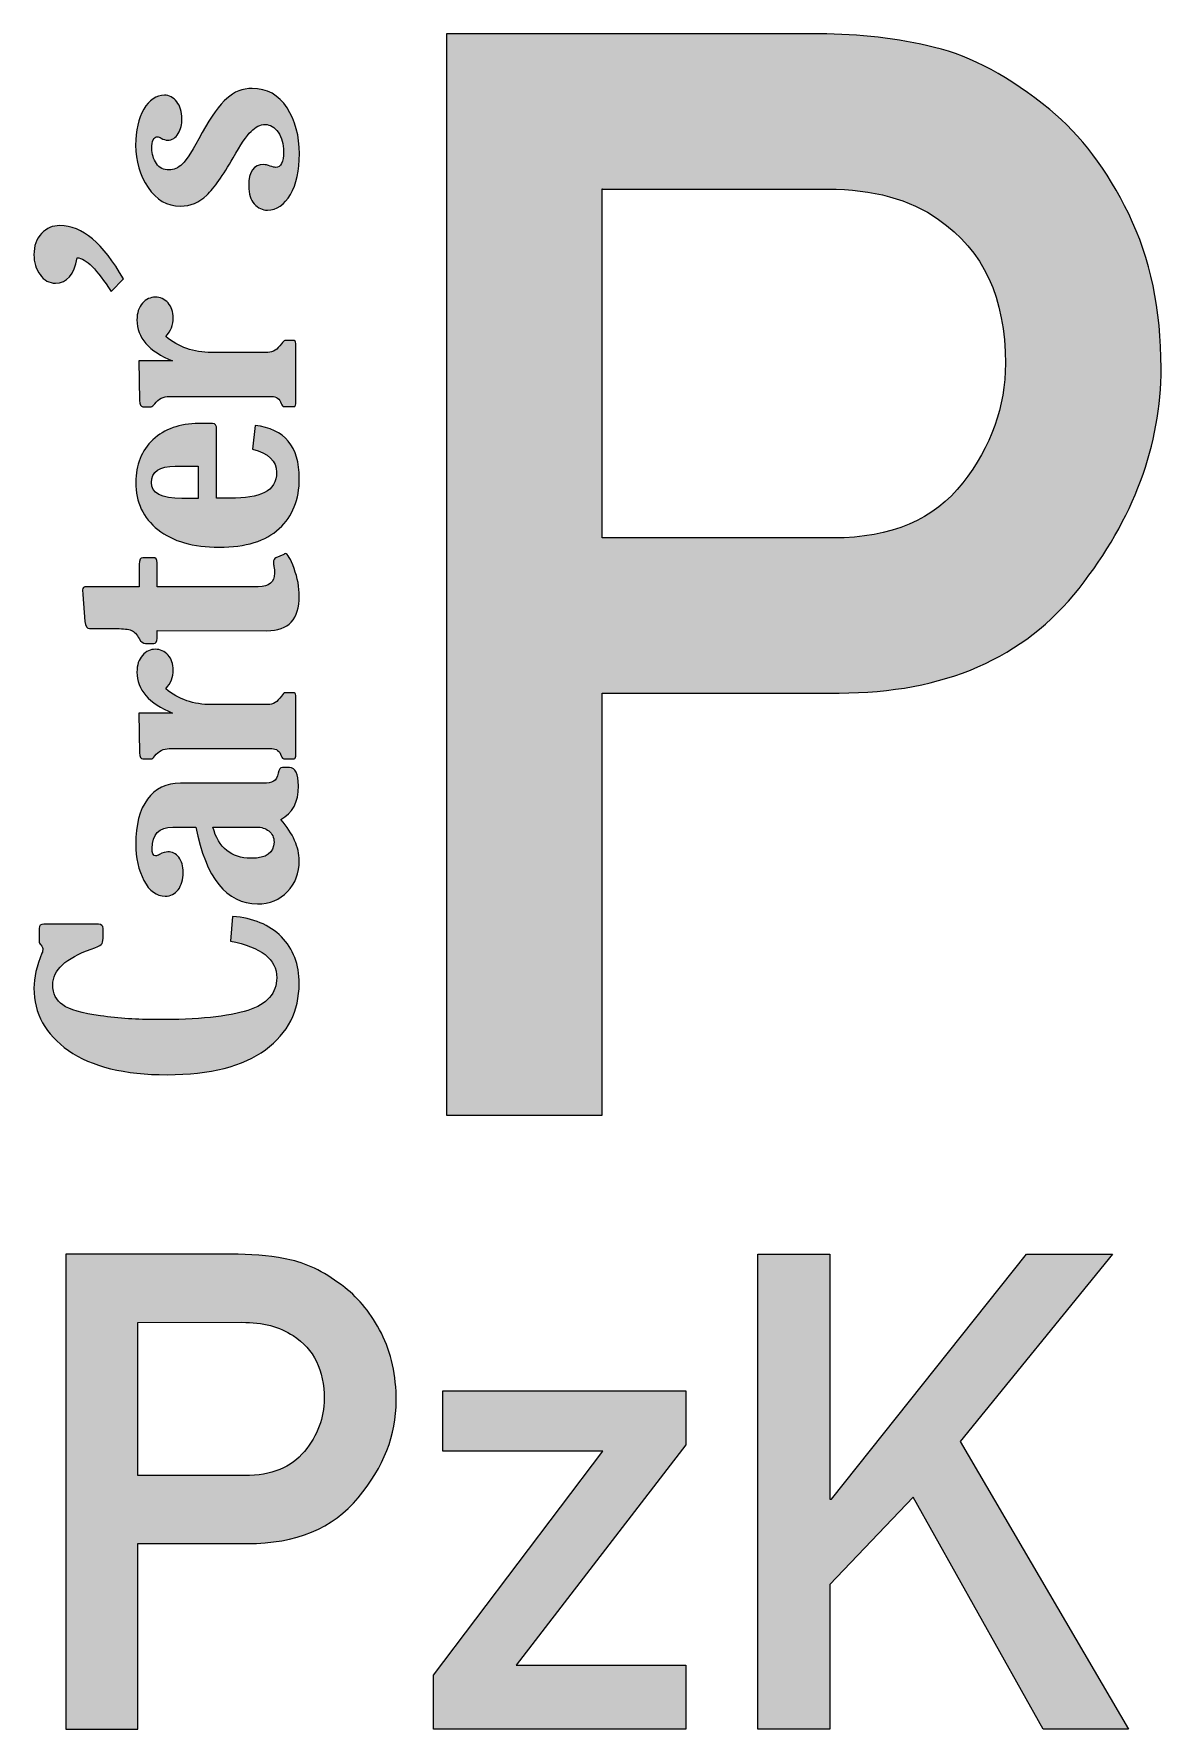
# Model space of a CAD drawing. Header units: inches. Extents: x 247 to 2765, y -1897 to -1110.
# Drawn here: x 840.24 to 854.27, y -1446.81 to -1425.71 of the extents above; entities that cross this region are included whole.
import ezdxf

# ---------------------------------------------------------------- set-up
doc = ezdxf.new("R2010")
doc.units = ezdxf.units.IN
doc.header["$MEASUREMENT"] = 0
doc.layers.add('Layer 1', color=7, linetype='Continuous')

# ---------------------------------------------------------------- blocks, each defined once
blk = doc.blocks.new('block 135')
at = {"layer": 'Layer 1', "true_color": 0x010101}
h = blk.add_hatch(color=18, dxfattribs=at)
h.dxf.hatch_style = 2
edge = h.paths.add_edge_path()
edge.add_spline(control_points=[(841.507, -1427.098), (841.507, -1426.918), (841.542, -1426.769), (841.609, -1426.652), (841.675, -1426.535), (841.763, -1426.477), (841.866, -1426.477), (841.925, -1426.477), (841.977, -1426.504), (842.019, -1426.559), (842.062, -1426.611), (842.084, -1426.683), (842.084, -1426.769), (842.084, -1426.839), (842.069, -1426.901), (842.037, -1426.955), (842.006, -1427.009), (841.962, -1427.036), (841.904, -1427.036), (841.881, -1427.036), (841.854, -1427.029), (841.825, -1427.011), (841.805, -1427.001), (841.791, -1426.994), (841.781, -1426.994), (841.733, -1426.994), (841.709, -1427.044), (841.709, -1427.14), (841.709, -1427.21), (841.729, -1427.272), (841.766, -1427.327), (841.803, -1427.381), (841.856, -1427.407), (841.924, -1427.407), (841.982, -1427.407), (842.036, -1427.384), (842.089, -1427.333), (842.14, -1427.283), (842.223, -1427.153), (842.337, -1426.943), (842.448, -1426.739), (842.55, -1426.596), (842.642, -1426.516), (842.735, -1426.434), (842.84, -1426.393), (842.958, -1426.393), (843.143, -1426.393), (843.289, -1426.474), (843.391, -1426.634), (843.494, -1426.794), (843.545, -1426.984), (843.545, -1427.205), (843.545, -1427.414), (843.508, -1427.582), (843.434, -1427.712), (843.359, -1427.842), (843.264, -1427.907), (843.147, -1427.907), (843.084, -1427.907), (843.03, -1427.882), (842.983, -1427.829), (842.937, -1427.778), (842.914, -1427.705), (842.914, -1427.606), (842.914, -1427.429), (842.978, -1427.341), (843.102, -1427.341), (843.123, -1427.341), (843.149, -1427.347), (843.182, -1427.358), (843.213, -1427.37), (843.234, -1427.375), (843.247, -1427.375), (843.314, -1427.375), (843.349, -1427.311), (843.349, -1427.182), (843.349, -1427.085), (843.326, -1427.003), (843.28, -1426.939), (843.234, -1426.874), (843.181, -1426.842), (843.122, -1426.842), (843.057, -1426.842), (842.997, -1426.871), (842.943, -1426.927), (842.889, -1426.982), (842.815, -1427.093), (842.72, -1427.256), (842.594, -1427.477), (842.485, -1427.632), (842.393, -1427.722), (842.301, -1427.812), (842.191, -1427.857), (842.062, -1427.857), (841.897, -1427.857), (841.764, -1427.78), (841.662, -1427.626), (841.558, -1427.473), (841.507, -1427.297), (841.507, -1427.098)], knot_values=[0, 0, 0, 0, 1, 1, 1, 2, 2, 2, 3, 3, 3, 4, 4, 4, 5, 5, 5, 6, 6, 6, 7, 7, 7, 8, 8, 8, 9, 9, 9, 10, 10, 10, 11, 11, 11, 12, 12, 12, 13, 13, 13, 14, 14, 14, 15, 15, 15, 16, 16, 16, 17, 17, 17, 18, 18, 18, 19, 19, 19, 20, 20, 20, 21, 21, 21, 22, 22, 22, 23, 23, 23, 24, 24, 24, 25, 25, 25, 26, 26, 26, 27, 27, 27, 28, 28, 28, 29, 29, 29, 30, 30, 30, 31, 31, 31, 32, 32, 32, 33, 33, 33, 33], degree=3, periodic=1)
h = blk.add_hatch(color=18, dxfattribs=at)
h.dxf.hatch_style = 2
edge = h.paths.add_edge_path()
edge.add_spline(control_points=[(841.355, -1428.762), (841.355, -1428.762), (841.204, -1428.921), (841.204, -1428.921), (841.029, -1428.648), (840.888, -1428.506), (840.78, -1428.5), (840.743, -1428.711), (840.654, -1428.816), (840.511, -1428.816), (840.432, -1428.816), (840.368, -1428.78), (840.318, -1428.71), (840.267, -1428.639), (840.242, -1428.557), (840.242, -1428.464), (840.242, -1428.354), (840.273, -1428.265), (840.336, -1428.198), (840.4, -1428.132), (840.476, -1428.099), (840.566, -1428.099), (840.842, -1428.099), (841.104, -1428.319), (841.355, -1428.762)], knot_values=[0, 0, 0, 0, 1, 1, 1, 2, 2, 2, 3, 3, 3, 4, 4, 4, 5, 5, 5, 6, 6, 6, 7, 7, 7, 8, 8, 8, 8], degree=3, periodic=1)
h = blk.add_hatch(color=18, dxfattribs=at)
h.dxf.hatch_style = 2
edge = h.paths.add_edge_path()
edge.add_spline(control_points=[(841.968, -1429.784), (841.672, -1429.663), (841.524, -1429.493), (841.524, -1429.274), (841.524, -1429.186), (841.546, -1429.118), (841.592, -1429.066), (841.637, -1429.015), (841.69, -1428.99), (841.753, -1428.99), (841.815, -1428.99), (841.867, -1429.014), (841.911, -1429.062), (841.954, -1429.11), (841.976, -1429.172), (841.976, -1429.249), (841.976, -1429.333), (841.945, -1429.411), (841.882, -1429.479), (842.04, -1429.612), (842.23, -1429.678), (842.451, -1429.678), (842.451, -1429.678), (843.154, -1429.678), (843.154, -1429.678), (843.216, -1429.678), (843.271, -1429.642), (843.321, -1429.573), (843.341, -1429.544), (843.355, -1429.529), (843.364, -1429.529), (843.364, -1429.529), (843.468, -1429.529), (843.468, -1429.529), (843.489, -1429.529), (843.499, -1429.54), (843.499, -1429.565), (843.499, -1429.565), (843.499, -1430.318), (843.499, -1430.318), (843.499, -1430.34), (843.492, -1430.352), (843.478, -1430.352), (843.478, -1430.352), (843.35, -1430.352), (843.35, -1430.352), (843.337, -1430.352), (843.328, -1430.34), (843.319, -1430.314), (843.298, -1430.255), (843.259, -1430.226), (843.201, -1430.226), (843.201, -1430.226), (841.926, -1430.226), (841.926, -1430.226), (841.853, -1430.226), (841.793, -1430.256), (841.746, -1430.316), (841.726, -1430.34), (841.711, -1430.353), (841.7, -1430.353), (841.7, -1430.353), (841.599, -1430.353), (841.599, -1430.353), (841.572, -1430.353), (841.557, -1430.328), (841.556, -1430.275), (841.556, -1430.275), (841.549, -1429.784), (841.549, -1429.784), (841.549, -1429.784), (841.968, -1429.784), (841.968, -1429.784), (841.968, -1429.784), (841.968, -1429.784), (841.968, -1429.784)], knot_values=[0, 0, 0, 0, 1, 1, 1, 2, 2, 2, 3, 3, 3, 4, 4, 4, 5, 5, 5, 6, 6, 6, 7, 7, 7, 8, 8, 8, 9, 9, 9, 10, 10, 10, 11, 11, 11, 12, 12, 12, 13, 13, 13, 14, 14, 14, 15, 15, 15, 16, 16, 16, 17, 17, 17, 18, 18, 18, 19, 19, 19, 20, 20, 20, 21, 21, 21, 22, 22, 22, 23, 23, 23, 24, 24, 24, 25, 25, 25, 25], degree=3, periodic=1)
h = blk.add_hatch(color=18, dxfattribs=at)
h.dxf.hatch_style = 2
edge = h.paths.add_edge_path()
edge.add_spline(control_points=[(842.996, -1430.587), (843.361, -1430.629), (843.544, -1430.849), (843.544, -1431.246), (843.544, -1431.508), (843.461, -1431.718), (843.294, -1431.871), (843.127, -1432.025), (842.878, -1432.102), (842.546, -1432.102), (842.223, -1432.102), (841.97, -1432.029), (841.785, -1431.883), (841.601, -1431.737), (841.509, -1431.541), (841.509, -1431.295), (841.509, -1431.076), (841.58, -1430.899), (841.723, -1430.765), (841.866, -1430.631), (842.056, -1430.563), (842.292, -1430.563), (842.292, -1430.563), (842.465, -1430.563), (842.465, -1430.563), (842.498, -1430.563), (842.515, -1430.587), (842.515, -1430.633), (842.515, -1430.633), (842.515, -1431.493), (842.515, -1431.493), (842.515, -1431.493), (842.684, -1431.493), (842.684, -1431.493), (842.869, -1431.493), (843.013, -1431.47), (843.112, -1431.421), (843.211, -1431.373), (843.261, -1431.29), (843.261, -1431.169), (843.261, -1431.03), (843.161, -1430.933), (842.96, -1430.881), (842.96, -1430.881), (842.996, -1430.587), (842.996, -1430.587)], knot_values=[0, 0, 0, 0, 1, 1, 1, 2, 2, 2, 3, 3, 3, 4, 4, 4, 5, 5, 5, 6, 6, 6, 7, 7, 7, 8, 8, 8, 9, 9, 9, 10, 10, 10, 11, 11, 11, 12, 12, 12, 13, 13, 13, 14, 14, 14, 15, 15, 15, 15], degree=3, periodic=1)
edge = h.paths.add_edge_path()
edge.add_spline(control_points=[(842.287, -1431.094), (842.287, -1431.094), (842.001, -1431.094), (842.001, -1431.094), (841.803, -1431.094), (841.703, -1431.162), (841.703, -1431.298), (841.703, -1431.429), (841.829, -1431.494), (842.083, -1431.494), (842.083, -1431.494), (842.285, -1431.494), (842.285, -1431.494), (842.285, -1431.494), (842.285, -1431.094), (842.285, -1431.094), (842.285, -1431.094), (842.287, -1431.094), (842.287, -1431.094)], knot_values=[0, 0, 0, 0, 1, 1, 1, 2, 2, 2, 3, 3, 3, 4, 4, 4, 5, 5, 5, 6, 6, 6, 6], degree=3, periodic=1)
h = blk.add_hatch(color=18, dxfattribs=at)
h.dxf.hatch_style = 2
edge = h.paths.add_edge_path()
edge.add_spline(control_points=[(841.774, -1433.139), (841.774, -1433.139), (841.774, -1433.236), (841.774, -1433.236), (841.774, -1433.278), (841.761, -1433.299), (841.733, -1433.299), (841.733, -1433.299), (841.63, -1433.299), (841.63, -1433.299), (841.601, -1433.299), (841.575, -1433.279), (841.551, -1433.239), (841.522, -1433.186), (841.49, -1433.151), (841.454, -1433.137), (841.417, -1433.122), (841.357, -1433.115), (841.274, -1433.115), (841.274, -1433.115), (840.935, -1433.115), (840.935, -1433.115), (840.902, -1433.115), (840.883, -1433.085), (840.877, -1433.026), (840.877, -1433.026), (840.851, -1432.69), (840.851, -1432.69), (840.848, -1432.661), (840.846, -1432.64), (840.846, -1432.632), (840.846, -1432.606), (840.863, -1432.593), (840.896, -1432.593), (840.896, -1432.593), (841.551, -1432.593), (841.551, -1432.593), (841.551, -1432.593), (841.551, -1432.312), (841.551, -1432.312), (841.551, -1432.26), (841.567, -1432.232), (841.599, -1432.232), (841.599, -1432.232), (841.725, -1432.232), (841.725, -1432.232), (841.758, -1432.232), (841.775, -1432.253), (841.775, -1432.295), (841.775, -1432.295), (841.775, -1432.593), (841.775, -1432.593), (841.775, -1432.593), (843.032, -1432.593), (843.032, -1432.593), (843.168, -1432.593), (843.236, -1432.537), (843.236, -1432.425), (843.236, -1432.399), (843.233, -1432.372), (843.228, -1432.342), (843.224, -1432.322), (843.222, -1432.306), (843.222, -1432.295), (843.222, -1432.262), (843.231, -1432.241), (843.251, -1432.232), (843.251, -1432.232), (843.35, -1432.191), (843.35, -1432.191), (843.357, -1432.184), (843.364, -1432.182), (843.369, -1432.182), (843.399, -1432.182), (843.436, -1432.243), (843.479, -1432.366), (843.522, -1432.487), (843.544, -1432.601), (843.544, -1432.708), (843.544, -1432.996), (843.41, -1433.141), (843.141, -1433.141), (843.141, -1433.141), (841.774, -1433.139), (841.774, -1433.139), (841.774, -1433.139), (841.774, -1433.139), (841.774, -1433.139)], knot_values=[0, 0, 0, 0, 1, 1, 1, 2, 2, 2, 3, 3, 3, 4, 4, 4, 5, 5, 5, 6, 6, 6, 7, 7, 7, 8, 8, 8, 9, 9, 9, 10, 10, 10, 11, 11, 11, 12, 12, 12, 13, 13, 13, 14, 14, 14, 15, 15, 15, 16, 16, 16, 17, 17, 17, 18, 18, 18, 19, 19, 19, 20, 20, 20, 21, 21, 21, 22, 22, 22, 23, 23, 23, 24, 24, 24, 25, 25, 25, 26, 26, 26, 27, 27, 27, 28, 28, 28, 29, 29, 29, 29], degree=3, periodic=1)
h = blk.add_hatch(color=18, dxfattribs=at)
h.dxf.hatch_style = 2
edge = h.paths.add_edge_path()
edge.add_spline(control_points=[(841.968, -1434.166), (841.672, -1434.045), (841.524, -1433.875), (841.524, -1433.656), (841.524, -1433.568), (841.546, -1433.5), (841.592, -1433.448), (841.637, -1433.397), (841.69, -1433.372), (841.753, -1433.372), (841.815, -1433.372), (841.867, -1433.396), (841.911, -1433.444), (841.954, -1433.491), (841.976, -1433.554), (841.976, -1433.631), (841.976, -1433.716), (841.945, -1433.793), (841.882, -1433.863), (842.04, -1433.995), (842.23, -1434.061), (842.451, -1434.061), (842.451, -1434.061), (843.154, -1434.061), (843.154, -1434.061), (843.216, -1434.061), (843.271, -1434.026), (843.321, -1433.956), (843.341, -1433.927), (843.355, -1433.912), (843.364, -1433.912), (843.364, -1433.912), (843.468, -1433.912), (843.468, -1433.912), (843.489, -1433.912), (843.499, -1433.924), (843.499, -1433.948), (843.499, -1433.948), (843.499, -1434.702), (843.499, -1434.702), (843.499, -1434.724), (843.492, -1434.735), (843.478, -1434.735), (843.478, -1434.735), (843.35, -1434.735), (843.35, -1434.735), (843.337, -1434.735), (843.328, -1434.722), (843.319, -1434.697), (843.298, -1434.638), (843.259, -1434.608), (843.201, -1434.608), (843.201, -1434.608), (841.926, -1434.608), (841.926, -1434.608), (841.853, -1434.608), (841.793, -1434.639), (841.746, -1434.699), (841.726, -1434.723), (841.711, -1434.736), (841.7, -1434.736), (841.7, -1434.736), (841.599, -1434.736), (841.599, -1434.736), (841.572, -1434.736), (841.557, -1434.71), (841.556, -1434.659), (841.556, -1434.659), (841.549, -1434.167), (841.549, -1434.167), (841.549, -1434.167), (841.968, -1434.166), (841.968, -1434.166), (841.968, -1434.166), (841.968, -1434.166), (841.968, -1434.166)], knot_values=[0, 0, 0, 0, 1, 1, 1, 2, 2, 2, 3, 3, 3, 4, 4, 4, 5, 5, 5, 6, 6, 6, 7, 7, 7, 8, 8, 8, 9, 9, 9, 10, 10, 10, 11, 11, 11, 12, 12, 12, 13, 13, 13, 14, 14, 14, 15, 15, 15, 16, 16, 16, 17, 17, 17, 18, 18, 18, 19, 19, 19, 20, 20, 20, 21, 21, 21, 22, 22, 22, 23, 23, 23, 24, 24, 24, 25, 25, 25, 25], degree=3, periodic=1)
h = blk.add_hatch(color=18, dxfattribs=at)
h.dxf.hatch_style = 2
edge = h.paths.add_edge_path()
edge.add_spline(control_points=[(842.258, -1435.584), (842.258, -1435.584), (841.969, -1435.584), (841.969, -1435.584), (841.799, -1435.584), (841.712, -1435.672), (841.712, -1435.849), (841.712, -1435.911), (841.727, -1435.942), (841.756, -1435.942), (841.767, -1435.942), (841.783, -1435.937), (841.806, -1435.926), (841.846, -1435.903), (841.881, -1435.893), (841.91, -1435.893), (841.961, -1435.893), (842.006, -1435.915), (842.043, -1435.96), (842.08, -1436.006), (842.098, -1436.071), (842.098, -1436.15), (842.098, -1436.239), (842.077, -1436.31), (842.037, -1436.364), (841.996, -1436.415), (841.942, -1436.444), (841.876, -1436.444), (841.767, -1436.444), (841.678, -1436.379), (841.611, -1436.249), (841.543, -1436.119), (841.508, -1435.969), (841.508, -1435.798), (841.508, -1435.558), (841.557, -1435.37), (841.654, -1435.237), (841.751, -1435.104), (841.888, -1435.039), (842.066, -1435.039), (842.066, -1435.039), (843.096, -1435.039), (843.096, -1435.039), (843.151, -1435.039), (843.195, -1435.031), (843.224, -1435.015), (843.254, -1434.999), (843.273, -1434.964), (843.281, -1434.912), (843.289, -1434.867), (843.305, -1434.845), (843.334, -1434.845), (843.334, -1434.845), (843.423, -1434.845), (843.423, -1434.845), (843.496, -1434.845), (843.533, -1434.921), (843.533, -1435.072), (843.533, -1435.273), (843.46, -1435.414), (843.314, -1435.49), (843.467, -1435.667), (843.543, -1435.838), (843.543, -1436.001), (843.543, -1436.158), (843.494, -1436.286), (843.398, -1436.388), (843.301, -1436.489), (843.176, -1436.541), (843.023, -1436.541), (842.637, -1436.537), (842.38, -1436.22), (842.258, -1435.584)], knot_values=[0, 0, 0, 0, 1, 1, 1, 2, 2, 2, 3, 3, 3, 4, 4, 4, 5, 5, 5, 6, 6, 6, 7, 7, 7, 8, 8, 8, 9, 9, 9, 10, 10, 10, 11, 11, 11, 12, 12, 12, 13, 13, 13, 14, 14, 14, 15, 15, 15, 16, 16, 16, 17, 17, 17, 18, 18, 18, 19, 19, 19, 20, 20, 20, 21, 21, 21, 22, 22, 22, 23, 23, 23, 24, 24, 24, 24], degree=3, periodic=1)
edge = h.paths.add_edge_path()
edge.add_spline(control_points=[(842.468, -1435.584), (842.54, -1435.842), (842.697, -1435.973), (842.942, -1435.973), (843.134, -1435.973), (843.229, -1435.906), (843.229, -1435.771), (843.229, -1435.713), (843.207, -1435.667), (843.165, -1435.633), (843.121, -1435.6), (843.072, -1435.584), (843.021, -1435.584), (843.021, -1435.584), (842.468, -1435.584), (842.468, -1435.584)], knot_values=[0, 0, 0, 0, 1, 1, 1, 2, 2, 2, 3, 3, 3, 4, 4, 4, 5, 5, 5, 5], degree=3, periodic=1)
h = blk.add_hatch(color=18, dxfattribs=at)
h.dxf.hatch_style = 2
edge = h.paths.add_edge_path()
edge.add_spline(control_points=[(842.713, -1436.697), (842.97, -1436.716), (843.172, -1436.799), (843.321, -1436.95), (843.469, -1437.1), (843.542, -1437.295), (843.542, -1437.532), (843.542, -1437.875), (843.403, -1438.149), (843.123, -1438.355), (842.844, -1438.562), (842.437, -1438.666), (841.9, -1438.666), (841.368, -1438.666), (840.96, -1438.566), (840.672, -1438.365), (840.386, -1438.163), (840.242, -1437.905), (840.242, -1437.588), (840.242, -1437.458), (840.275, -1437.313), (840.342, -1437.155), (840.349, -1437.133), (840.353, -1437.117), (840.353, -1437.104), (840.353, -1437.092), (840.346, -1437.073), (840.329, -1437.049), (840.315, -1437.038), (840.307, -1437.022), (840.306, -1437.002), (840.306, -1437.002), (840.306, -1436.846), (840.306, -1436.846), (840.306, -1436.81), (840.327, -1436.794), (840.366, -1436.794), (840.366, -1436.794), (841.044, -1436.794), (841.044, -1436.794), (841.082, -1436.794), (841.102, -1436.812), (841.102, -1436.846), (841.102, -1436.846), (841.102, -1436.968), (841.102, -1436.968), (841.102, -1437.005), (841.095, -1437.033), (841.08, -1437.046), (841.064, -1437.06), (841.023, -1437.079), (840.955, -1437.103), (840.637, -1437.215), (840.477, -1437.363), (840.477, -1437.547), (840.477, -1437.657), (840.518, -1437.739), (840.602, -1437.798), (840.684, -1437.857), (840.842, -1437.902), (841.07, -1437.933), (841.299, -1437.966), (841.534, -1437.981), (841.769, -1437.981), (842.283, -1437.981), (842.661, -1437.943), (842.903, -1437.865), (843.144, -1437.788), (843.263, -1437.652), (843.263, -1437.46), (843.263, -1437.228), (843.071, -1437.076), (842.686, -1437.004), (842.686, -1437.004), (842.713, -1436.697), (842.713, -1436.697)], knot_values=[0, 0, 0, 0, 1, 1, 1, 2, 2, 2, 3, 3, 3, 4, 4, 4, 5, 5, 5, 6, 6, 6, 7, 7, 7, 8, 8, 8, 9, 9, 9, 10, 10, 10, 11, 11, 11, 12, 12, 12, 13, 13, 13, 14, 14, 14, 15, 15, 15, 16, 16, 16, 17, 17, 17, 18, 18, 18, 19, 19, 19, 20, 20, 20, 21, 21, 21, 22, 22, 22, 23, 23, 23, 24, 24, 24, 25, 25, 25, 25], degree=3, periodic=1)
at = {"layer": 'Layer 1', "lineweight": 0}
for points, knots in [([(841.507, -1427.098), (841.507, -1426.918), (841.542, -1426.769), (841.609, -1426.652), (841.675, -1426.535), (841.763, -1426.477), (841.866, -1426.477), (841.925, -1426.477), (841.977, -1426.504), (842.019, -1426.559), (842.062, -1426.611), (842.084, -1426.683), (842.084, -1426.769), (842.084, -1426.839), (842.069, -1426.901), (842.037, -1426.955), (842.006, -1427.009), (841.962, -1427.036), (841.904, -1427.036), (841.881, -1427.036), (841.854, -1427.029), (841.825, -1427.011), (841.805, -1427.001), (841.791, -1426.994), (841.781, -1426.994), (841.733, -1426.994), (841.709, -1427.044), (841.709, -1427.14), (841.709, -1427.21), (841.729, -1427.272), (841.766, -1427.327), (841.803, -1427.381), (841.856, -1427.407), (841.924, -1427.407), (841.982, -1427.407), (842.036, -1427.384), (842.089, -1427.333), (842.14, -1427.283), (842.223, -1427.153), (842.337, -1426.943), (842.448, -1426.739), (842.55, -1426.596), (842.642, -1426.516), (842.735, -1426.434), (842.84, -1426.393), (842.958, -1426.393), (843.143, -1426.393), (843.289, -1426.474), (843.391, -1426.634), (843.494, -1426.794), (843.545, -1426.984), (843.545, -1427.205), (843.545, -1427.414), (843.508, -1427.582), (843.434, -1427.712), (843.359, -1427.842), (843.264, -1427.907), (843.147, -1427.907), (843.084, -1427.907), (843.03, -1427.882), (842.983, -1427.829), (842.937, -1427.778), (842.914, -1427.705), (842.914, -1427.606), (842.914, -1427.429), (842.978, -1427.341), (843.102, -1427.341), (843.123, -1427.341), (843.149, -1427.347), (843.182, -1427.358), (843.213, -1427.37), (843.234, -1427.375), (843.247, -1427.375), (843.314, -1427.375), (843.349, -1427.311), (843.349, -1427.182), (843.349, -1427.085), (843.326, -1427.003), (843.28, -1426.939), (843.234, -1426.874), (843.181, -1426.842), (843.122, -1426.842), (843.057, -1426.842), (842.997, -1426.871), (842.943, -1426.927), (842.889, -1426.982), (842.815, -1427.093), (842.72, -1427.256), (842.594, -1427.477), (842.485, -1427.632), (842.393, -1427.722), (842.301, -1427.812), (842.191, -1427.857), (842.062, -1427.857), (841.897, -1427.857), (841.764, -1427.78), (841.662, -1427.626), (841.558, -1427.473), (841.507, -1427.297), (841.507, -1427.098)], [0, 0, 0, 0, 1, 1, 1, 2, 2, 2, 3, 3, 3, 4, 4, 4, 5, 5, 5, 6, 6, 6, 7, 7, 7, 8, 8, 8, 9, 9, 9, 10, 10, 10, 11, 11, 11, 12, 12, 12, 13, 13, 13, 14, 14, 14, 15, 15, 15, 16, 16, 16, 17, 17, 17, 18, 18, 18, 19, 19, 19, 20, 20, 20, 21, 21, 21, 22, 22, 22, 23, 23, 23, 24, 24, 24, 25, 25, 25, 26, 26, 26, 27, 27, 27, 28, 28, 28, 29, 29, 29, 30, 30, 30, 31, 31, 31, 32, 32, 32, 33, 33, 33, 33]), ([(841.355, -1428.762), (841.355, -1428.762), (841.204, -1428.921), (841.204, -1428.921), (841.029, -1428.648), (840.888, -1428.506), (840.78, -1428.5), (840.743, -1428.711), (840.654, -1428.816), (840.511, -1428.816), (840.432, -1428.816), (840.368, -1428.78), (840.318, -1428.71), (840.267, -1428.639), (840.242, -1428.557), (840.242, -1428.464), (840.242, -1428.354), (840.273, -1428.265), (840.336, -1428.198), (840.4, -1428.132), (840.476, -1428.099), (840.566, -1428.099), (840.842, -1428.099), (841.104, -1428.319), (841.355, -1428.762)], [0, 0, 0, 0, 1, 1, 1, 2, 2, 2, 3, 3, 3, 4, 4, 4, 5, 5, 5, 6, 6, 6, 7, 7, 7, 8, 8, 8, 8]), ([(841.968, -1429.784), (841.672, -1429.663), (841.524, -1429.493), (841.524, -1429.274), (841.524, -1429.186), (841.546, -1429.118), (841.592, -1429.066), (841.637, -1429.015), (841.69, -1428.99), (841.753, -1428.99), (841.815, -1428.99), (841.867, -1429.014), (841.911, -1429.062), (841.954, -1429.11), (841.976, -1429.172), (841.976, -1429.249), (841.976, -1429.333), (841.945, -1429.411), (841.882, -1429.479), (842.04, -1429.612), (842.23, -1429.678), (842.451, -1429.678), (842.451, -1429.678), (843.154, -1429.678), (843.154, -1429.678), (843.216, -1429.678), (843.271, -1429.642), (843.321, -1429.573), (843.341, -1429.544), (843.355, -1429.529), (843.364, -1429.529), (843.364, -1429.529), (843.468, -1429.529), (843.468, -1429.529), (843.489, -1429.529), (843.499, -1429.54), (843.499, -1429.565), (843.499, -1429.565), (843.499, -1430.318), (843.499, -1430.318), (843.499, -1430.34), (843.492, -1430.352), (843.478, -1430.352), (843.478, -1430.352), (843.35, -1430.352), (843.35, -1430.352), (843.337, -1430.352), (843.328, -1430.34), (843.319, -1430.314), (843.298, -1430.255), (843.259, -1430.226), (843.201, -1430.226), (843.201, -1430.226), (841.926, -1430.226), (841.926, -1430.226), (841.853, -1430.226), (841.793, -1430.256), (841.746, -1430.316), (841.726, -1430.34), (841.711, -1430.353), (841.7, -1430.353), (841.7, -1430.353), (841.599, -1430.353), (841.599, -1430.353), (841.572, -1430.353), (841.557, -1430.328), (841.556, -1430.275), (841.556, -1430.275), (841.549, -1429.784), (841.549, -1429.784), (841.549, -1429.784), (841.968, -1429.784), (841.968, -1429.784), (841.968, -1429.784), (841.968, -1429.784), (841.968, -1429.784)], [0, 0, 0, 0, 1, 1, 1, 2, 2, 2, 3, 3, 3, 4, 4, 4, 5, 5, 5, 6, 6, 6, 7, 7, 7, 8, 8, 8, 9, 9, 9, 10, 10, 10, 11, 11, 11, 12, 12, 12, 13, 13, 13, 14, 14, 14, 15, 15, 15, 16, 16, 16, 17, 17, 17, 18, 18, 18, 19, 19, 19, 20, 20, 20, 21, 21, 21, 22, 22, 22, 23, 23, 23, 24, 24, 24, 25, 25, 25, 25]), ([(842.996, -1430.587), (843.361, -1430.629), (843.544, -1430.849), (843.544, -1431.246), (843.544, -1431.508), (843.461, -1431.718), (843.294, -1431.871), (843.127, -1432.025), (842.878, -1432.102), (842.546, -1432.102), (842.223, -1432.102), (841.97, -1432.029), (841.785, -1431.883), (841.601, -1431.737), (841.509, -1431.541), (841.509, -1431.295), (841.509, -1431.076), (841.58, -1430.899), (841.723, -1430.765), (841.866, -1430.631), (842.056, -1430.563), (842.292, -1430.563), (842.292, -1430.563), (842.465, -1430.563), (842.465, -1430.563), (842.498, -1430.563), (842.515, -1430.587), (842.515, -1430.633), (842.515, -1430.633), (842.515, -1431.493), (842.515, -1431.493), (842.515, -1431.493), (842.684, -1431.493), (842.684, -1431.493), (842.869, -1431.493), (843.013, -1431.47), (843.112, -1431.421), (843.211, -1431.373), (843.261, -1431.29), (843.261, -1431.169), (843.261, -1431.03), (843.161, -1430.933), (842.96, -1430.881), (842.96, -1430.881), (842.996, -1430.587), (842.996, -1430.587)], [0, 0, 0, 0, 1, 1, 1, 2, 2, 2, 3, 3, 3, 4, 4, 4, 5, 5, 5, 6, 6, 6, 7, 7, 7, 8, 8, 8, 9, 9, 9, 10, 10, 10, 11, 11, 11, 12, 12, 12, 13, 13, 13, 14, 14, 14, 15, 15, 15, 15]), ([(842.287, -1431.094), (842.287, -1431.094), (842.001, -1431.094), (842.001, -1431.094), (841.803, -1431.094), (841.703, -1431.162), (841.703, -1431.298), (841.703, -1431.429), (841.829, -1431.494), (842.083, -1431.494), (842.083, -1431.494), (842.285, -1431.494), (842.285, -1431.494), (842.285, -1431.494), (842.285, -1431.094), (842.285, -1431.094), (842.285, -1431.094), (842.287, -1431.094), (842.287, -1431.094)], [0, 0, 0, 0, 1, 1, 1, 2, 2, 2, 3, 3, 3, 4, 4, 4, 5, 5, 5, 6, 6, 6, 6]), ([(841.774, -1433.139), (841.774, -1433.139), (841.774, -1433.236), (841.774, -1433.236), (841.774, -1433.278), (841.761, -1433.299), (841.733, -1433.299), (841.733, -1433.299), (841.63, -1433.299), (841.63, -1433.299), (841.601, -1433.299), (841.575, -1433.279), (841.551, -1433.239), (841.522, -1433.186), (841.49, -1433.151), (841.454, -1433.137), (841.417, -1433.122), (841.357, -1433.115), (841.274, -1433.115), (841.274, -1433.115), (840.935, -1433.115), (840.935, -1433.115), (840.902, -1433.115), (840.883, -1433.085), (840.877, -1433.026), (840.877, -1433.026), (840.851, -1432.69), (840.851, -1432.69), (840.848, -1432.661), (840.846, -1432.64), (840.846, -1432.632), (840.846, -1432.606), (840.863, -1432.593), (840.896, -1432.593), (840.896, -1432.593), (841.551, -1432.593), (841.551, -1432.593), (841.551, -1432.593), (841.551, -1432.312), (841.551, -1432.312), (841.551, -1432.26), (841.567, -1432.232), (841.599, -1432.232), (841.599, -1432.232), (841.725, -1432.232), (841.725, -1432.232), (841.758, -1432.232), (841.775, -1432.253), (841.775, -1432.295), (841.775, -1432.295), (841.775, -1432.593), (841.775, -1432.593), (841.775, -1432.593), (843.032, -1432.593), (843.032, -1432.593), (843.168, -1432.593), (843.236, -1432.537), (843.236, -1432.425), (843.236, -1432.399), (843.233, -1432.372), (843.228, -1432.342), (843.224, -1432.322), (843.222, -1432.306), (843.222, -1432.295), (843.222, -1432.262), (843.231, -1432.241), (843.251, -1432.232), (843.251, -1432.232), (843.35, -1432.191), (843.35, -1432.191), (843.357, -1432.184), (843.364, -1432.182), (843.369, -1432.182), (843.399, -1432.182), (843.436, -1432.243), (843.479, -1432.366), (843.522, -1432.487), (843.544, -1432.601), (843.544, -1432.708), (843.544, -1432.996), (843.41, -1433.141), (843.141, -1433.141), (843.141, -1433.141), (841.774, -1433.139), (841.774, -1433.139), (841.774, -1433.139), (841.774, -1433.139), (841.774, -1433.139)], [0, 0, 0, 0, 1, 1, 1, 2, 2, 2, 3, 3, 3, 4, 4, 4, 5, 5, 5, 6, 6, 6, 7, 7, 7, 8, 8, 8, 9, 9, 9, 10, 10, 10, 11, 11, 11, 12, 12, 12, 13, 13, 13, 14, 14, 14, 15, 15, 15, 16, 16, 16, 17, 17, 17, 18, 18, 18, 19, 19, 19, 20, 20, 20, 21, 21, 21, 22, 22, 22, 23, 23, 23, 24, 24, 24, 25, 25, 25, 26, 26, 26, 27, 27, 27, 28, 28, 28, 29, 29, 29, 29]), ([(841.968, -1434.166), (841.672, -1434.045), (841.524, -1433.875), (841.524, -1433.656), (841.524, -1433.568), (841.546, -1433.5), (841.592, -1433.448), (841.637, -1433.397), (841.69, -1433.372), (841.753, -1433.372), (841.815, -1433.372), (841.867, -1433.396), (841.911, -1433.444), (841.954, -1433.491), (841.976, -1433.554), (841.976, -1433.631), (841.976, -1433.716), (841.945, -1433.793), (841.882, -1433.863), (842.04, -1433.995), (842.23, -1434.061), (842.451, -1434.061), (842.451, -1434.061), (843.154, -1434.061), (843.154, -1434.061), (843.216, -1434.061), (843.271, -1434.026), (843.321, -1433.956), (843.341, -1433.927), (843.355, -1433.912), (843.364, -1433.912), (843.364, -1433.912), (843.468, -1433.912), (843.468, -1433.912), (843.489, -1433.912), (843.499, -1433.924), (843.499, -1433.948), (843.499, -1433.948), (843.499, -1434.702), (843.499, -1434.702), (843.499, -1434.724), (843.492, -1434.735), (843.478, -1434.735), (843.478, -1434.735), (843.35, -1434.735), (843.35, -1434.735), (843.337, -1434.735), (843.328, -1434.722), (843.319, -1434.697), (843.298, -1434.638), (843.259, -1434.608), (843.201, -1434.608), (843.201, -1434.608), (841.926, -1434.608), (841.926, -1434.608), (841.853, -1434.608), (841.793, -1434.639), (841.746, -1434.699), (841.726, -1434.723), (841.711, -1434.736), (841.7, -1434.736), (841.7, -1434.736), (841.599, -1434.736), (841.599, -1434.736), (841.572, -1434.736), (841.557, -1434.71), (841.556, -1434.659), (841.556, -1434.659), (841.549, -1434.167), (841.549, -1434.167), (841.549, -1434.167), (841.968, -1434.166), (841.968, -1434.166), (841.968, -1434.166), (841.968, -1434.166), (841.968, -1434.166)], [0, 0, 0, 0, 1, 1, 1, 2, 2, 2, 3, 3, 3, 4, 4, 4, 5, 5, 5, 6, 6, 6, 7, 7, 7, 8, 8, 8, 9, 9, 9, 10, 10, 10, 11, 11, 11, 12, 12, 12, 13, 13, 13, 14, 14, 14, 15, 15, 15, 16, 16, 16, 17, 17, 17, 18, 18, 18, 19, 19, 19, 20, 20, 20, 21, 21, 21, 22, 22, 22, 23, 23, 23, 24, 24, 24, 25, 25, 25, 25]), ([(842.258, -1435.584), (842.258, -1435.584), (841.969, -1435.584), (841.969, -1435.584), (841.799, -1435.584), (841.712, -1435.672), (841.712, -1435.849), (841.712, -1435.911), (841.727, -1435.942), (841.756, -1435.942), (841.767, -1435.942), (841.783, -1435.937), (841.806, -1435.926), (841.846, -1435.903), (841.881, -1435.893), (841.91, -1435.893), (841.961, -1435.893), (842.006, -1435.915), (842.043, -1435.96), (842.08, -1436.006), (842.098, -1436.071), (842.098, -1436.15), (842.098, -1436.239), (842.077, -1436.31), (842.037, -1436.364), (841.996, -1436.415), (841.942, -1436.444), (841.876, -1436.444), (841.767, -1436.444), (841.678, -1436.379), (841.611, -1436.249), (841.543, -1436.119), (841.508, -1435.969), (841.508, -1435.798), (841.508, -1435.558), (841.557, -1435.37), (841.654, -1435.237), (841.751, -1435.104), (841.888, -1435.039), (842.066, -1435.039), (842.066, -1435.039), (843.096, -1435.039), (843.096, -1435.039), (843.151, -1435.039), (843.195, -1435.031), (843.224, -1435.015), (843.254, -1434.999), (843.273, -1434.964), (843.281, -1434.912), (843.289, -1434.867), (843.305, -1434.845), (843.334, -1434.845), (843.334, -1434.845), (843.423, -1434.845), (843.423, -1434.845), (843.496, -1434.845), (843.533, -1434.921), (843.533, -1435.072), (843.533, -1435.273), (843.46, -1435.414), (843.314, -1435.49), (843.467, -1435.667), (843.543, -1435.838), (843.543, -1436.001), (843.543, -1436.158), (843.494, -1436.286), (843.398, -1436.388), (843.301, -1436.489), (843.176, -1436.541), (843.023, -1436.541), (842.637, -1436.537), (842.38, -1436.22), (842.258, -1435.584)], [0, 0, 0, 0, 1, 1, 1, 2, 2, 2, 3, 3, 3, 4, 4, 4, 5, 5, 5, 6, 6, 6, 7, 7, 7, 8, 8, 8, 9, 9, 9, 10, 10, 10, 11, 11, 11, 12, 12, 12, 13, 13, 13, 14, 14, 14, 15, 15, 15, 16, 16, 16, 17, 17, 17, 18, 18, 18, 19, 19, 19, 20, 20, 20, 21, 21, 21, 22, 22, 22, 23, 23, 23, 24, 24, 24, 24]), ([(842.468, -1435.584), (842.54, -1435.842), (842.697, -1435.973), (842.942, -1435.973), (843.134, -1435.973), (843.229, -1435.906), (843.229, -1435.771), (843.229, -1435.713), (843.207, -1435.667), (843.165, -1435.633), (843.121, -1435.6), (843.072, -1435.584), (843.021, -1435.584), (843.021, -1435.584), (842.468, -1435.584), (842.468, -1435.584)], [0, 0, 0, 0, 1, 1, 1, 2, 2, 2, 3, 3, 3, 4, 4, 4, 5, 5, 5, 5]), ([(842.713, -1436.697), (842.97, -1436.716), (843.172, -1436.799), (843.321, -1436.95), (843.469, -1437.1), (843.542, -1437.295), (843.542, -1437.532), (843.542, -1437.875), (843.403, -1438.149), (843.123, -1438.355), (842.844, -1438.562), (842.437, -1438.666), (841.9, -1438.666), (841.368, -1438.666), (840.96, -1438.566), (840.672, -1438.365), (840.386, -1438.163), (840.242, -1437.905), (840.242, -1437.588), (840.242, -1437.458), (840.275, -1437.313), (840.342, -1437.155), (840.349, -1437.133), (840.353, -1437.117), (840.353, -1437.104), (840.353, -1437.092), (840.346, -1437.073), (840.329, -1437.049), (840.315, -1437.038), (840.307, -1437.022), (840.306, -1437.002), (840.306, -1437.002), (840.306, -1436.846), (840.306, -1436.846), (840.306, -1436.81), (840.327, -1436.794), (840.366, -1436.794), (840.366, -1436.794), (841.044, -1436.794), (841.044, -1436.794), (841.082, -1436.794), (841.102, -1436.812), (841.102, -1436.846), (841.102, -1436.846), (841.102, -1436.968), (841.102, -1436.968), (841.102, -1437.005), (841.095, -1437.033), (841.08, -1437.046), (841.064, -1437.06), (841.023, -1437.079), (840.955, -1437.103), (840.637, -1437.215), (840.477, -1437.363), (840.477, -1437.547), (840.477, -1437.657), (840.518, -1437.739), (840.602, -1437.798), (840.684, -1437.857), (840.842, -1437.902), (841.07, -1437.933), (841.299, -1437.966), (841.534, -1437.981), (841.769, -1437.981), (842.283, -1437.981), (842.661, -1437.943), (842.903, -1437.865), (843.144, -1437.788), (843.263, -1437.652), (843.263, -1437.46), (843.263, -1437.228), (843.071, -1437.076), (842.686, -1437.004), (842.686, -1437.004), (842.713, -1436.697), (842.713, -1436.697)], [0, 0, 0, 0, 1, 1, 1, 2, 2, 2, 3, 3, 3, 4, 4, 4, 5, 5, 5, 6, 6, 6, 7, 7, 7, 8, 8, 8, 9, 9, 9, 10, 10, 10, 11, 11, 11, 12, 12, 12, 13, 13, 13, 14, 14, 14, 15, 15, 15, 16, 16, 16, 17, 17, 17, 18, 18, 18, 19, 19, 19, 20, 20, 20, 21, 21, 21, 22, 22, 22, 23, 23, 23, 24, 24, 24, 25, 25, 25, 25])]:
    blk.add_open_spline(points, degree=3, knots=knots, dxfattribs=at)
blk = doc.blocks.new('block 136')
at = {"layer": 'Layer 1', "true_color": 0x010101}
h = blk.add_hatch(color=18, dxfattribs=at)
h.dxf.hatch_style = 2
edge = h.paths.add_edge_path()
edge.add_spline(control_points=[(845.377, -1439.171), (845.377, -1439.171), (845.377, -1425.714), (845.377, -1425.714), (845.377, -1425.714), (850.015, -1425.714), (850.015, -1425.714), (850.51, -1425.714), (850.99, -1425.769), (851.448, -1425.882), (851.907, -1425.992), (852.384, -1426.251), (852.881, -1426.656), (853.267, -1426.972), (853.594, -1427.403), (853.863, -1427.955), (854.132, -1428.506), (854.266, -1429.145), (854.266, -1429.872), (854.266, -1430.832), (853.926, -1431.747), (853.245, -1432.615), (852.563, -1433.483), (851.568, -1433.916), (850.259, -1433.916), (850.259, -1433.916), (847.312, -1433.916), (847.312, -1433.916), (847.312, -1433.916), (847.312, -1439.171), (847.312, -1439.171), (847.312, -1439.171), (845.377, -1439.171), (845.377, -1439.171), (845.377, -1439.171), (845.377, -1439.171), (845.377, -1439.171)], knot_values=[0, 0, 0, 0, 1, 1, 1, 2, 2, 2, 3, 3, 3, 4, 4, 4, 5, 5, 5, 6, 6, 6, 7, 7, 7, 8, 8, 8, 9, 9, 9, 10, 10, 10, 11, 11, 11, 12, 12, 12, 12], degree=3, periodic=1)
edge = h.paths.add_edge_path()
edge.add_spline(control_points=[(847.314, -1427.644), (847.314, -1427.644), (847.314, -1431.986), (847.314, -1431.986), (847.314, -1431.986), (850.19, -1431.986), (850.19, -1431.986), (850.907, -1431.986), (851.445, -1431.758), (851.799, -1431.302), (852.153, -1430.846), (852.33, -1430.352), (852.33, -1429.815), (852.33, -1429.002), (852.053, -1428.405), (851.497, -1428.023), (851.14, -1427.771), (850.682, -1427.646), (850.121, -1427.646), (850.121, -1427.646), (847.315, -1427.646), (847.315, -1427.646), (847.315, -1427.646), (847.315, -1427.644), (847.315, -1427.644), (847.315, -1427.644), (847.314, -1427.644), (847.314, -1427.644), (847.314, -1427.644), (847.314, -1427.644), (847.314, -1427.644)], knot_values=[0, 0, 0, 0, 1, 1, 1, 2, 2, 2, 3, 3, 3, 4, 4, 4, 5, 5, 5, 6, 6, 6, 7, 7, 7, 8, 8, 8, 9, 9, 9, 10, 10, 10, 10], degree=3, periodic=1)
at = {"layer": 'Layer 1', "lineweight": 0}
for points, knots in [([(845.377, -1439.171), (845.377, -1439.171), (845.377, -1425.714), (845.377, -1425.714), (845.377, -1425.714), (850.015, -1425.714), (850.015, -1425.714), (850.51, -1425.714), (850.99, -1425.769), (851.448, -1425.882), (851.907, -1425.992), (852.384, -1426.251), (852.881, -1426.656), (853.267, -1426.972), (853.594, -1427.403), (853.863, -1427.955), (854.132, -1428.506), (854.266, -1429.145), (854.266, -1429.872), (854.266, -1430.832), (853.926, -1431.747), (853.245, -1432.615), (852.563, -1433.483), (851.568, -1433.916), (850.259, -1433.916), (850.259, -1433.916), (847.312, -1433.916), (847.312, -1433.916), (847.312, -1433.916), (847.312, -1439.171), (847.312, -1439.171), (847.312, -1439.171), (845.377, -1439.171), (845.377, -1439.171), (845.377, -1439.171), (845.377, -1439.171), (845.377, -1439.171)], [0, 0, 0, 0, 1, 1, 1, 2, 2, 2, 3, 3, 3, 4, 4, 4, 5, 5, 5, 6, 6, 6, 7, 7, 7, 8, 8, 8, 9, 9, 9, 10, 10, 10, 11, 11, 11, 12, 12, 12, 12]), ([(847.314, -1427.644), (847.314, -1427.644), (847.314, -1431.986), (847.314, -1431.986), (847.314, -1431.986), (850.19, -1431.986), (850.19, -1431.986), (850.907, -1431.986), (851.445, -1431.758), (851.799, -1431.302), (852.153, -1430.846), (852.33, -1430.352), (852.33, -1429.815), (852.33, -1429.002), (852.053, -1428.405), (851.497, -1428.023), (851.14, -1427.771), (850.682, -1427.646), (850.121, -1427.646), (850.121, -1427.646), (847.315, -1427.646), (847.315, -1427.646), (847.315, -1427.646), (847.315, -1427.644), (847.315, -1427.644), (847.315, -1427.644), (847.314, -1427.644), (847.314, -1427.644), (847.314, -1427.644), (847.314, -1427.644), (847.314, -1427.644)], [0, 0, 0, 0, 1, 1, 1, 2, 2, 2, 3, 3, 3, 4, 4, 4, 5, 5, 5, 6, 6, 6, 7, 7, 7, 8, 8, 8, 9, 9, 9, 10, 10, 10, 10])]:
    blk.add_open_spline(points, degree=3, knots=knots, dxfattribs=at)
blk = doc.blocks.new('block 137')
at = {"layer": 'Layer 1', "true_color": 0x010101}
h = blk.add_hatch(color=18, dxfattribs=at)
h.dxf.hatch_style = 2
edge = h.paths.add_edge_path()
edge.add_spline(control_points=[(840.638, -1446.809), (840.638, -1446.809), (840.638, -1440.901), (840.638, -1440.901), (840.638, -1440.901), (842.784, -1440.901), (842.784, -1440.901), (843.013, -1440.901), (843.234, -1440.925), (843.447, -1440.974), (843.66, -1441.023), (843.881, -1441.135), (844.11, -1441.315), (844.289, -1441.453), (844.441, -1441.643), (844.565, -1441.884), (844.689, -1442.127), (844.75, -1442.406), (844.75, -1442.726), (844.75, -1443.147), (844.594, -1443.549), (844.278, -1443.93), (843.962, -1444.311), (843.504, -1444.501), (842.898, -1444.501), (842.898, -1444.501), (841.535, -1444.501), (841.535, -1444.501), (841.535, -1444.501), (841.535, -1446.809), (841.535, -1446.809), (841.535, -1446.809), (840.638, -1446.809), (840.638, -1446.809)], knot_values=[0, 0, 0, 0, 1, 1, 1, 2, 2, 2, 3, 3, 3, 4, 4, 4, 5, 5, 5, 6, 6, 6, 7, 7, 7, 8, 8, 8, 9, 9, 9, 10, 10, 10, 11, 11, 11, 11], degree=3, periodic=1)
edge = h.paths.add_edge_path()
edge.add_spline(control_points=[(841.534, -1441.749), (841.534, -1441.749), (841.534, -1443.655), (841.534, -1443.655), (841.534, -1443.655), (842.865, -1443.655), (842.865, -1443.655), (843.196, -1443.655), (843.446, -1443.555), (843.608, -1443.353), (843.772, -1443.154), (843.853, -1442.935), (843.853, -1442.7), (843.853, -1442.342), (843.725, -1442.081), (843.467, -1441.913), (843.302, -1441.803), (843.091, -1441.747), (842.83, -1441.747), (842.83, -1441.747), (841.534, -1441.749), (841.534, -1441.749), (841.534, -1441.749), (841.534, -1441.749), (841.534, -1441.749)], knot_values=[0, 0, 0, 0, 1, 1, 1, 2, 2, 2, 3, 3, 3, 4, 4, 4, 5, 5, 5, 6, 6, 6, 7, 7, 7, 8, 8, 8, 8], degree=3, periodic=1)
h = blk.add_hatch(color=18, dxfattribs=at)
h.dxf.hatch_style = 2
h.paths.add_polyline_path([(849.248, -1446.809), (849.248, -1440.901), (850.144, -1440.901), (850.144, -1443.947), (850.164, -1443.947), (852.593, -1440.901), (853.66, -1440.901), (851.766, -1443.232), (853.859, -1446.809), (852.797, -1446.809), (851.182, -1443.922), (850.146, -1445.008), (850.146, -1446.809)])
h = blk.add_hatch(color=18, dxfattribs=at)
h.dxf.hatch_style = 2
h.paths.add_polyline_path([(845.213, -1446.809), (845.213, -1446.14), (847.322, -1443.35), (845.33, -1443.35), (845.33, -1442.6), (848.351, -1442.6), (848.351, -1443.273), (846.242, -1446.014), (848.351, -1446.014), (848.351, -1446.809)])
at = {"layer": 'Layer 1', "lineweight": 0}
for points in [[(849.248, -1446.809), (849.248, -1440.901), (850.144, -1440.901), (850.144, -1443.947), (850.164, -1443.947), (852.593, -1440.901), (853.66, -1440.901), (851.766, -1443.232), (853.859, -1446.809), (852.797, -1446.809), (851.182, -1443.922), (850.146, -1445.008), (850.146, -1446.809), (849.248, -1446.809)], [(845.213, -1446.809), (845.213, -1446.14), (847.322, -1443.35), (845.33, -1443.35), (845.33, -1442.6), (848.351, -1442.6), (848.351, -1443.273), (846.242, -1446.014), (848.351, -1446.014), (848.351, -1446.809), (845.213, -1446.809), (845.213, -1446.809)]]:
    blk.add_lwpolyline(points, dxfattribs=at)
for points, knots in [([(840.638, -1446.809), (840.638, -1446.809), (840.638, -1440.901), (840.638, -1440.901), (840.638, -1440.901), (842.784, -1440.901), (842.784, -1440.901), (843.013, -1440.901), (843.234, -1440.925), (843.447, -1440.974), (843.66, -1441.023), (843.881, -1441.135), (844.11, -1441.315), (844.289, -1441.453), (844.441, -1441.643), (844.565, -1441.884), (844.689, -1442.127), (844.75, -1442.406), (844.75, -1442.726), (844.75, -1443.147), (844.594, -1443.549), (844.278, -1443.93), (843.962, -1444.311), (843.504, -1444.501), (842.898, -1444.501), (842.898, -1444.501), (841.535, -1444.501), (841.535, -1444.501), (841.535, -1444.501), (841.535, -1446.809), (841.535, -1446.809), (841.535, -1446.809), (840.638, -1446.809), (840.638, -1446.809)], [0, 0, 0, 0, 1, 1, 1, 2, 2, 2, 3, 3, 3, 4, 4, 4, 5, 5, 5, 6, 6, 6, 7, 7, 7, 8, 8, 8, 9, 9, 9, 10, 10, 10, 11, 11, 11, 11]), ([(841.534, -1441.749), (841.534, -1441.749), (841.534, -1443.655), (841.534, -1443.655), (841.534, -1443.655), (842.865, -1443.655), (842.865, -1443.655), (843.196, -1443.655), (843.446, -1443.555), (843.608, -1443.353), (843.772, -1443.154), (843.853, -1442.935), (843.853, -1442.7), (843.853, -1442.342), (843.725, -1442.081), (843.467, -1441.913), (843.302, -1441.803), (843.091, -1441.747), (842.83, -1441.747), (842.83, -1441.747), (841.534, -1441.749), (841.534, -1441.749), (841.534, -1441.749), (841.534, -1441.749), (841.534, -1441.749)], [0, 0, 0, 0, 1, 1, 1, 2, 2, 2, 3, 3, 3, 4, 4, 4, 5, 5, 5, 6, 6, 6, 7, 7, 7, 8, 8, 8, 8])]:
    blk.add_open_spline(points, degree=3, knots=knots, dxfattribs=at)
blk = doc.blocks.new('block 134')
at = {"layer": 'Layer 1'}
for name in ['block 136', 'block 135', 'block 137']:
    blk.add_blockref(name, (0, 0), dxfattribs=at)

msp = doc.modelspace()

# ---------------------------------------------------------------- block references
at = {"layer": 'Layer 1'}
msp.add_blockref('block 134', (0, 0), dxfattribs=at)

doc.saveas('drawing.dxf')
